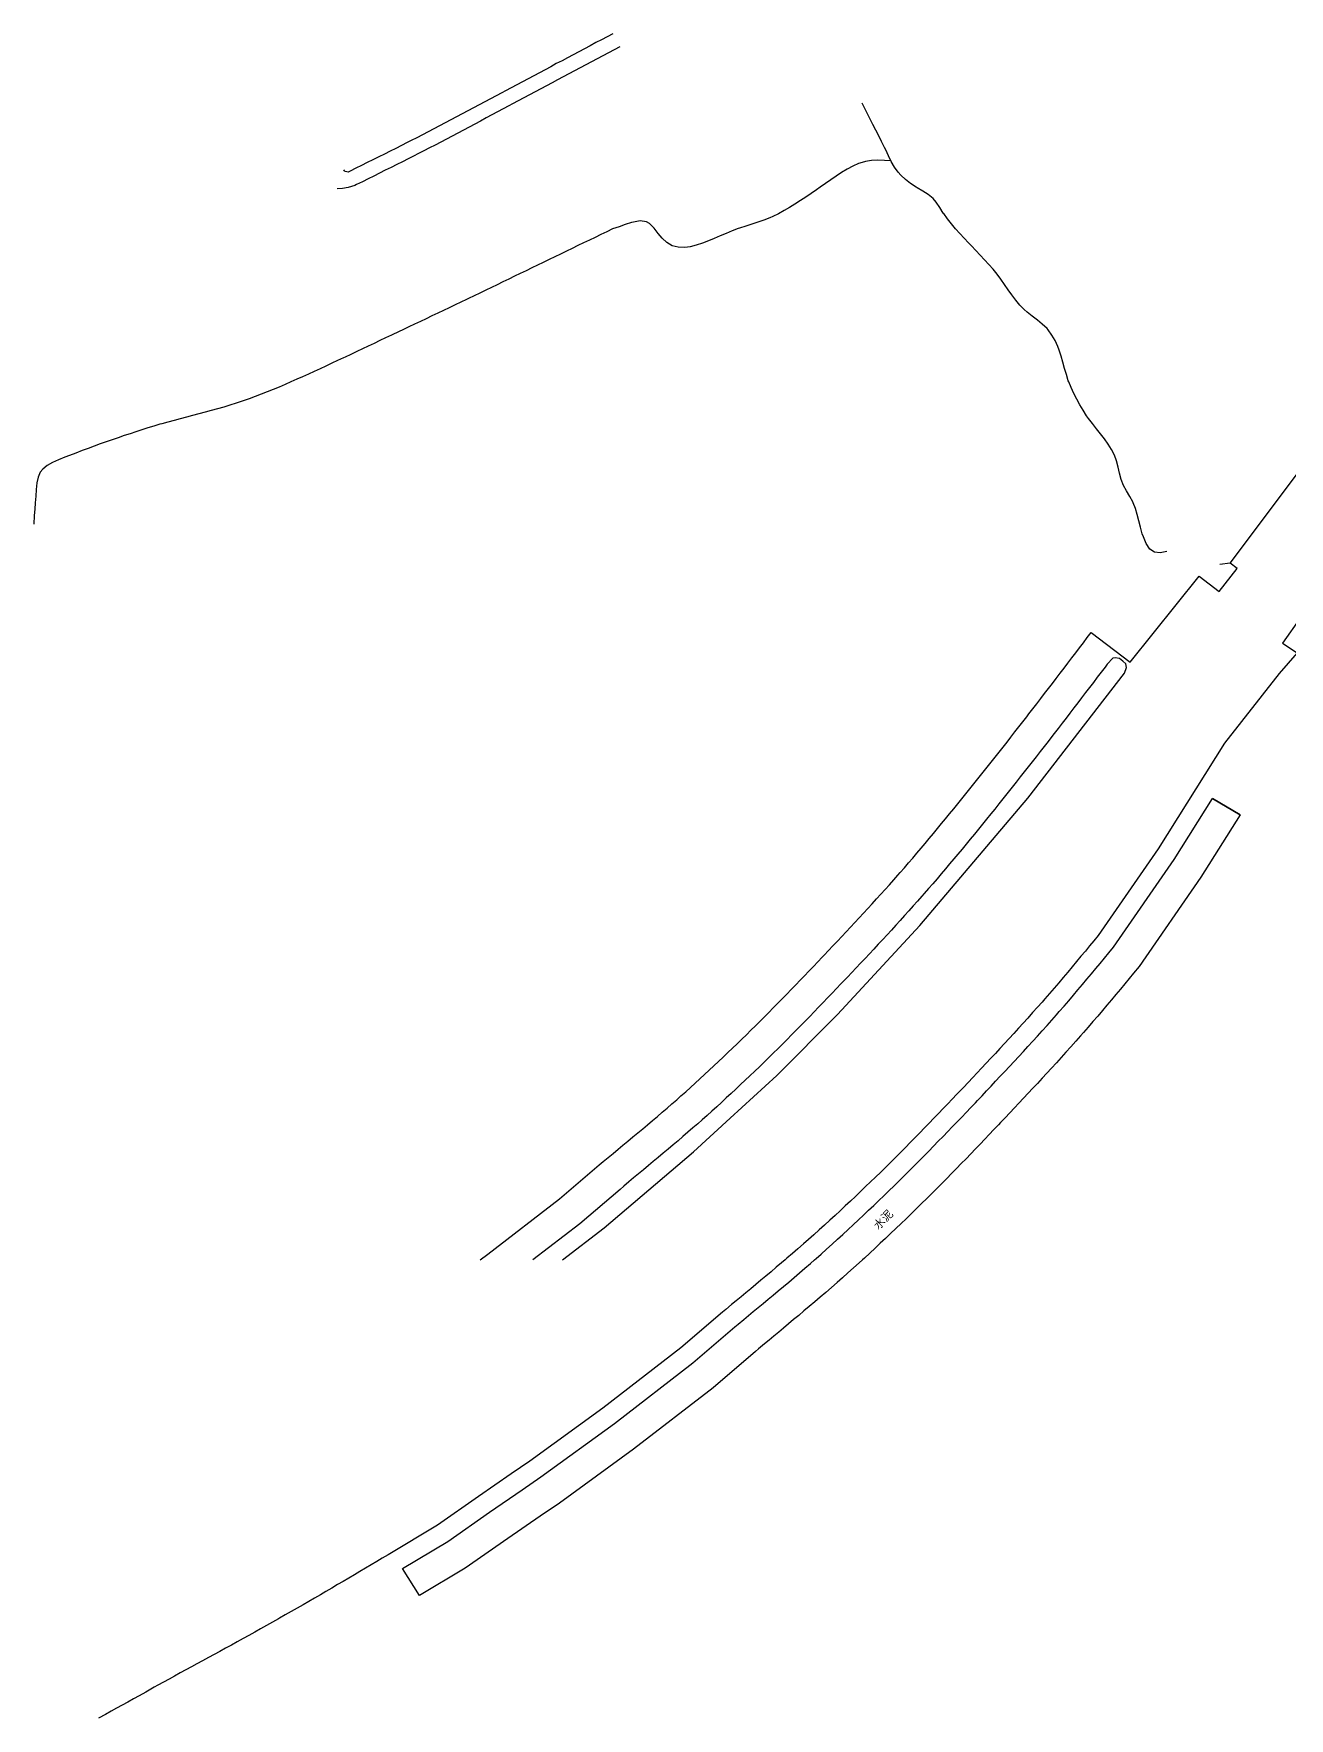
# Model space of a CAD drawing. Extents: x 563510 to 564800, y 3598549 to 3601000.
# Drawn here: x 563509.8 to 563705.9, y 3598678.4 to 3598941.5 of the extents above; entities that cross this region are included whole.
import ezdxf
from ezdxf.enums import TextEntityAlignment as Align

# ---------------------------------------------------------------- set-up
doc = ezdxf.new("R2010")
doc.units = 0
doc.layers.add('JT_JT', color=252, linetype='CONTINUOUS')
doc.styles.add('HZTXT', font='HZTXT')

msp = doc.modelspace()

# ---------------------------------------------------------------- linework, layer by layer
at = {"layer": 'JT_JT', "linetype": 'CONTINUOUS'}
msp.add_line((563696.64, 3598858.82), (563695.05, 3598858.6), dxfattribs=at)
at = {"layer": 'JT_JT'}
for points in [[(563601.33, 3598939.48), (563600.44, 3598939.01), (563599.56, 3598938.54), (563598.68, 3598938.08), (563597.79, 3598937.61), (563596.91, 3598937.14), (563596.03, 3598936.67), (563595.14, 3598936.2), (563594.26, 3598935.73), (563593.38, 3598935.27), (563592.49, 3598934.8), (563591.61, 3598934.33), (563590.73, 3598933.86), (563589.85, 3598933.39), (563588.96, 3598932.92), (563588.08, 3598932.45), (563587.2, 3598931.98), (563586.32, 3598931.51), (563585.43, 3598931.04), (563584.55, 3598930.57), (563583.97, 3598930.26), (563583.09, 3598929.79), (563582.2, 3598929.32), (563581.32, 3598928.85), (563580.44, 3598928.38), (563579.56, 3598927.9), (563578.67, 3598927.43), (563577.79, 3598926.96), (563576.91, 3598926.49), (563576.02, 3598926.02), (563575.13, 3598925.55), (563574.25, 3598925.08), (563573.36, 3598924.62), (563572.47, 3598924.15), (563571.58, 3598923.69), (563570.68, 3598923.22), (563569.79, 3598922.76), (563569.18, 3598922.45), (563568.28, 3598922), (563567.38, 3598921.54), (563566.49, 3598921.09), (563565.59, 3598920.65), (563564.69, 3598920.2), (563563.79, 3598919.75), (563562.9, 3598919.31), (563562, 3598918.86), (563561.11, 3598918.42), (563560.21, 3598917.98), (563559.95, 3598917.84), (563558.91, 3598917.53), (563558.01, 3598917.34), (563557.16, 3598917.32)], [(563600.24, 3598941.54), (563599.35, 3598941.07), (563598.47, 3598940.6), (563597.59, 3598940.14), (563596.7, 3598939.67), (563595.82, 3598939.2), (563594.94, 3598938.73), (563594.05, 3598938.26), (563593.17, 3598937.79), (563592.29, 3598937.32), (563591.4, 3598936.86), (563590.52, 3598936.39), (563589.64, 3598935.92), (563588.75, 3598935.45), (563587.87, 3598934.98), (563586.99, 3598934.51), (563586.1, 3598934.04), (563585.22, 3598933.57), (563584.34, 3598933.1), (563583.46, 3598932.63), (563582.87, 3598932.32), (563581.99, 3598931.85), (563581.11, 3598931.37), (563580.22, 3598930.9), (563579.34, 3598930.43), (563578.46, 3598929.96), (563577.58, 3598929.49), (563576.69, 3598929.02), (563575.81, 3598928.55), (563574.93, 3598928.08), (563574.05, 3598927.61), (563573.16, 3598927.15), (563572.28, 3598926.68), (563571.39, 3598926.22), (563570.5, 3598925.75), (563569.62, 3598925.29), (563568.73, 3598924.84), (563568.12, 3598924.53), (563567.23, 3598924.08), (563566.34, 3598923.62), (563565.44, 3598923.18), (563564.55, 3598922.73), (563563.65, 3598922.29), (563562.76, 3598921.84), (563561.86, 3598921.4), (563560.97, 3598920.95), (563560.07, 3598920.51), (563559.18, 3598920.06), (563558.91, 3598919.93), (563558.68, 3598919.95), (563558.44, 3598920.01), (563558.31, 3598920.11), (563558.19, 3598920.25)], [(563631.73, 3598750), (563631.98, 3598750.22), (563632.76, 3598750.91), (563633.62, 3598751.68), (563634.48, 3598752.45), (563635.32, 3598753.21), (563636.15, 3598753.97), (563636.97, 3598754.73), (563637.78, 3598755.48), (563638.59, 3598756.24), (563639.39, 3598756.99), (563640.18, 3598757.74), (563640.98, 3598758.5), (563641.79, 3598759.27), (563642.57, 3598760.02), (563643.36, 3598760.78), (563644.16, 3598761.57), (563644.95, 3598762.34), (563645.75, 3598763.13), (563646.51, 3598763.89), (563647.29, 3598764.67), (563648.07, 3598765.45), (563648.83, 3598766.22), (563649.58, 3598766.99), (563650.32, 3598767.75), (563651.07, 3598768.52), (563651.81, 3598769.28), (563652.54, 3598770.03), (563653.26, 3598770.79), (563654, 3598771.56), (563654.73, 3598772.31), (563655.42, 3598773.04), (563656.14, 3598773.79), (563656.86, 3598774.55), (563657.17, 3598774.88), (563657.9, 3598775.65), (563658.62, 3598776.41), (563659.32, 3598777.15), (563660.02, 3598777.9), (563660.75, 3598778.68), (563661.47, 3598779.44), (563662.19, 3598780.22), (563662.9, 3598780.98), (563663.63, 3598781.77), (563664.36, 3598782.56), (563665.08, 3598783.34), (563665.82, 3598784.15), (563666.55, 3598784.96), (563667.29, 3598785.77), (563668.05, 3598786.62), (563668.81, 3598787.47), (563669.54, 3598788.3), (563669.97, 3598788.79), (563670.72, 3598789.65), (563671.44, 3598790.49), (563672.17, 3598791.34), (563672.89, 3598792.18), (563673.59, 3598793.01), (563674.29, 3598793.85), (563674.99, 3598794.68), (563675.67, 3598795.5), (563676.35, 3598796.32), (563677.03, 3598797.14), (563677.69, 3598797.94), (563678.44, 3598798.86), (563687.89, 3598812.55), (563693.89, 3598822.07)], [(563698.2, 3598819.53), (563693.89, 3598822.07), (563698.2, 3598819.53), (563698.2, 3598819.53), (563692.07, 3598809.8), (563682.44, 3598795.85), (563681.55, 3598794.77), (563680.88, 3598793.96), (563680.2, 3598793.13), (563679.51, 3598792.3), (563678.82, 3598791.47), (563678.12, 3598790.63), (563677.41, 3598789.78), (563676.7, 3598788.95), (563675.97, 3598788.09), (563675.23, 3598787.23), (563674.49, 3598786.37), (563673.73, 3598785.5), (563673.29, 3598784.99), (563672.55, 3598784.15), (563671.78, 3598783.29), (563671, 3598782.42), (563670.26, 3598781.6), (563669.51, 3598780.78), (563668.77, 3598779.96), (563668.04, 3598779.18), (563667.3, 3598778.37), (563666.56, 3598777.57), (563665.85, 3598776.81), (563665.13, 3598776.03), (563664.4, 3598775.26), (563663.67, 3598774.47), (563662.96, 3598773.73), (563662.25, 3598772.98), (563661.53, 3598772.21), (563660.8, 3598771.44), (563660.48, 3598771.1), (563659.76, 3598770.34), (563659.04, 3598769.59), (563658.34, 3598768.86), (563657.61, 3598768.1), (563656.86, 3598767.32), (563656.13, 3598766.56), (563655.4, 3598765.8), (563654.66, 3598765.04), (563653.9, 3598764.26), (563653.15, 3598763.49), (563652.39, 3598762.72), (563651.62, 3598761.94), (563650.83, 3598761.14), (563650.04, 3598760.35), (563649.27, 3598759.58), (563648.46, 3598758.78), (563647.66, 3598758), (563646.84, 3598757.19), (563646.04, 3598756.43), (563645.26, 3598755.67), (563644.44, 3598754.88), (563643.62, 3598754.11), (563642.82, 3598753.35), (563642.01, 3598752.59), (563641.19, 3598751.82), (563640.37, 3598751.06), (563639.53, 3598750.29), (563639.22, 3598750)], [(563639.22, 3598750), (563638.69, 3598749.52), (563637.83, 3598748.74), (563636.95, 3598747.95), (563636.08, 3598747.17), (563635.28, 3598746.46), (563634.38, 3598745.68), (563633.5, 3598744.92), (563632.62, 3598744.16), (563631.77, 3598743.44), (563630.92, 3598742.72), (563630.08, 3598742.02), (563629.27, 3598741.33), (563628.47, 3598740.67), (563627.68, 3598740.01), (563626.89, 3598739.35), (563626.14, 3598738.72), (563625.37, 3598738.09), (563624.64, 3598737.47), (563623.92, 3598736.87), (563622.98, 3598736.09), (563622.51, 3598735.7), (563615.9, 3598730.03), (563603.46, 3598720.45), (563591.88, 3598712.01), (563588.9, 3598709.98), (563583.82, 3598706.47), (563577.17, 3598701.83), (563570.04, 3598697.56), (563567.39, 3598701.8), (563574.45, 3598706.03), (563580.97, 3598710.58), (563586.07, 3598714.1), (563589, 3598716.1), (563600.47, 3598724.46), (563612.75, 3598733.91), (563619.29, 3598739.53), (563619.79, 3598739.94), (563620.71, 3598740.71), (563621.43, 3598741.31), (563622.17, 3598741.93), (563622.94, 3598742.57), (563623.69, 3598743.2), (563624.48, 3598743.85), (563625.26, 3598744.5), (563626.06, 3598745.17), (563626.87, 3598745.85), (563627.7, 3598746.54), (563628.53, 3598747.25), (563629.37, 3598747.97), (563630.24, 3598748.71), (563631.1, 3598749.45), (563631.73, 3598750)]]:
    msp.add_lwpolyline(points, dxfattribs=at)
at = {"layer": 'JT_JT', "linetype": 'CONTINUOUS'}
for points in [[(563686.77, 3598860.65), (563685.71, 3598860.45), (563684.84, 3598860.53), (563684.09, 3598861.03), (563683.53, 3598861.89), (563683.1, 3598862.93), (563682.94, 3598863.44), (563682.64, 3598864.48), (563682.4, 3598865.46), (563682.16, 3598866.42), (563681.88, 3598867.35), (563681.53, 3598868.25), (563681.46, 3598868.4), (563680.98, 3598869.27), (563680.46, 3598870.13), (563680.02, 3598870.96), (563679.66, 3598871.9), (563679.39, 3598872.87), (563679.16, 3598873.85), (563678.9, 3598874.81), (563678.58, 3598875.71), (563678.14, 3598876.59), (563677.61, 3598877.43), (563677.02, 3598878.24), (563676.41, 3598879.04), (563675.78, 3598879.83), (563675.16, 3598880.63), (563674.55, 3598881.43), (563674.24, 3598881.87), (563673.69, 3598882.72), (563673.18, 3598883.58), (563672.69, 3598884.46), (563672.24, 3598885.35), (563671.81, 3598886.26), (563671.44, 3598887.18), (563671.38, 3598887.34), (563671.07, 3598888.28), (563670.79, 3598889.24), (563670.53, 3598890.21), (563670.26, 3598891.17), (563669.95, 3598892.13), (563669.74, 3598892.68), (563669.33, 3598893.59), (563668.83, 3598894.47), (563668.24, 3598895.28), (563668.05, 3598895.51), (563667.32, 3598896.19), (563666.54, 3598896.81), (563665.73, 3598897.42), (563664.94, 3598898.03), (563664.47, 3598898.44), (563663.79, 3598899.15), (563663.16, 3598899.92), (563662.56, 3598900.73), (563661.99, 3598901.55), (563661.41, 3598902.38), (563660.83, 3598903.2), (563660.26, 3598903.96), (563659.62, 3598904.74), (563658.97, 3598905.49), (563658.29, 3598906.23), (563657.61, 3598906.96), (563656.92, 3598907.68), (563656.23, 3598908.41), (563655.8, 3598908.86), (563655.12, 3598909.59), (563654.44, 3598910.33), (563653.78, 3598911.07), (563653.13, 3598911.83), (563652.51, 3598912.62), (563651.92, 3598913.43), (563651.85, 3598913.52), (563651.31, 3598914.37), (563650.74, 3598915.21), (563650.25, 3598915.79), (563649.49, 3598916.41), (563648.64, 3598916.95), (563647.77, 3598917.47), (563647.59, 3598917.58), (563646.74, 3598918.14), (563645.94, 3598918.75), (563645.21, 3598919.43), (563644.79, 3598919.89), (563644.22, 3598920.7), (563643.73, 3598921.57), (563643.28, 3598922.47), (563642.85, 3598923.39), (563642.66, 3598923.78), (563642.22, 3598924.69), (563641.77, 3598925.58), (563641.32, 3598926.47), (563640.86, 3598927.36), (563639.18, 3598930.67)], [(563643.67, 3598921.69), (563642.67, 3598921.73), (563641.65, 3598921.76), (563640.65, 3598921.72), (563639.68, 3598921.58), (563639.52, 3598921.54), (563638.59, 3598921.27), (563637.7, 3598920.87), (563636.82, 3598920.39), (563635.97, 3598919.86), (563635.12, 3598919.3), (563634.28, 3598918.72), (563633.44, 3598918.14), (563632.6, 3598917.55), (563632.04, 3598917.15), (563631.2, 3598916.58), (563630.36, 3598916.02), (563629.52, 3598915.47), (563628.67, 3598914.93), (563627.82, 3598914.41), (563626.97, 3598913.9), (563626.1, 3598913.42), (563625.21, 3598912.97), (563624.76, 3598912.77), (563623.84, 3598912.41), (563622.89, 3598912.1), (563621.94, 3598911.8), (563620.98, 3598911.5), (563620.03, 3598911.18), (563619.81, 3598911.1), (563618.87, 3598910.74), (563617.94, 3598910.35), (563617.01, 3598909.95), (563616.08, 3598909.55), (563615.16, 3598909.17), (563614.22, 3598908.81), (563613.27, 3598908.5), (563612.3, 3598908.27), (563611.45, 3598908.16), (563610.44, 3598908.19), (563609.52, 3598908.41), (563608.68, 3598908.9), (563607.94, 3598909.58), (563607.31, 3598910.32), (563606.66, 3598911.16), (563605.96, 3598911.88), (563605.47, 3598912.17), (563604.52, 3598912.29), (563603.48, 3598912.12), (563603.14, 3598912.04), (563602.17, 3598911.72), (563601.24, 3598911.38), (563600.18, 3598911.04), (563600.18, 3598911.04)], [(563600.18, 3598911.04), (563599.28, 3598910.6), (563598.38, 3598910.17), (563597.48, 3598909.73), (563596.58, 3598909.3), (563595.67, 3598908.86), (563594.77, 3598908.43), (563593.87, 3598907.99), (563592.97, 3598907.55), (563592.07, 3598907.12), (563591.17, 3598906.68), (563590.27, 3598906.25), (563589.37, 3598905.81), (563588.47, 3598905.38), (563587.57, 3598904.94), (563586.67, 3598904.51), (563585.77, 3598904.07), (563584.87, 3598903.64), (563583.97, 3598903.2), (563583.07, 3598902.77), (563582.17, 3598902.33), (563581.27, 3598901.9), (563580.37, 3598901.47), (563579.47, 3598901.03), (563578.56, 3598900.6), (563577.66, 3598900.17), (563577.38, 3598900.03), (563576.48, 3598899.6), (563575.58, 3598899.17), (563574.68, 3598898.74), (563573.77, 3598898.31), (563572.87, 3598897.88), (563571.97, 3598897.45), (563571.07, 3598897.02), (563570.16, 3598896.59), (563569.26, 3598896.16), (563568.36, 3598895.73), (563567.45, 3598895.3), (563566.83, 3598895), (563565.65, 3598894.44), (563564.74, 3598894.01), (563563.84, 3598893.59), (563562.93, 3598893.16), (563562.03, 3598892.73), (563561.12, 3598892.3), (563560.22, 3598891.88), (563559.31, 3598891.45), (563558.41, 3598891.03), (563558.14, 3598890.9), (563557.23, 3598890.48), (563556.33, 3598890.06), (563555.42, 3598889.63), (563554.51, 3598889.21), (563553.6, 3598888.79), (563552.69, 3598888.38), (563551.77, 3598887.96), (563550.86, 3598887.56), (563549.94, 3598887.15), (563549.02, 3598886.75), (563548.1, 3598886.35), (563547.18, 3598885.97), (563546.25, 3598885.59), (563545.31, 3598885.22), (563544.38, 3598884.85), (563543.43, 3598884.51), (563542.48, 3598884.17), (563542.33, 3598884.12), (563541.37, 3598883.81), (563540.41, 3598883.51), (563539.44, 3598883.22), (563538.48, 3598882.95), (563537.51, 3598882.68), (563536.53, 3598882.42), (563535.56, 3598882.16), (563534.59, 3598881.9), (563533.62, 3598881.65), (563532.66, 3598881.39), (563531.7, 3598881.14), (563530.74, 3598880.88), (563529.79, 3598880.61), (563529.47, 3598880.52), (563528.53, 3598880.24), (563527.59, 3598879.95), (563526.66, 3598879.66), (563525.73, 3598879.36), (563524.81, 3598879.06), (563523.88, 3598878.75), (563522.95, 3598878.43), (563522.02, 3598878.11), (563521.09, 3598877.78), (563520.16, 3598877.45), (563519.21, 3598877.11), (563518.27, 3598876.76), (563517.31, 3598876.41), (563516.34, 3598876.04), (563515.36, 3598875.67), (563514.62, 3598875.38), (563513.62, 3598874.99), (563512.68, 3598874.56), (563511.85, 3598874.07), (563511.17, 3598873.51), (563510.79, 3598873.03), (563510.45, 3598872.27), (563510.25, 3598871.36), (563510.14, 3598870.35), (563510.08, 3598869.31), (563510.08, 3598869.28), (563510.01, 3598868.25), (563509.94, 3598867.25), (563509.86, 3598866.27), (563509.76, 3598864.91)], [(563696.64, 3598858.82), (563718.92, 3598888.46)], [(563579.49, 3598750), (563580.68, 3598750.87), (563591.92, 3598759.52), (563598.09, 3598764.82), (563598.09, 3598764.82), (563598.74, 3598765.35), (563599.51, 3598766), (563600.28, 3598766.64), (563601.05, 3598767.28), (563601.81, 3598767.92), (563602.58, 3598768.56), (563603.35, 3598769.2), (563604.12, 3598769.84), (563604.89, 3598770.48), (563605.65, 3598771.12), (563606.42, 3598771.77), (563607.18, 3598772.41), (563607.94, 3598773.06), (563608.7, 3598773.71), (563609.46, 3598774.37), (563610.21, 3598775.02), (563610.86, 3598775.6), (563611.61, 3598776.26), (563612.35, 3598776.93), (563613.09, 3598777.6), (563613.83, 3598778.28), (563614.56, 3598778.96), (563615.3, 3598779.64), (563616.03, 3598780.32), (563616.76, 3598781), (563617.48, 3598781.69), (563618.21, 3598782.38), (563618.93, 3598783.07), (563619.65, 3598783.77), (563620.37, 3598784.46), (563621.09, 3598785.16), (563621.8, 3598785.86), (563622.51, 3598786.56), (563623.19, 3598787.24), (563623.9, 3598787.95), (563624.6, 3598788.66), (563625.3, 3598789.37), (563626, 3598790.08), (563626.7, 3598790.8), (563627.4, 3598791.51), (563628.1, 3598792.23), (563628.79, 3598792.95), (563629.49, 3598793.67), (563630.18, 3598794.39), (563630.87, 3598795.11), (563631.56, 3598795.84), (563632.25, 3598796.56), (563632.94, 3598797.29), (563633.24, 3598797.6), (563633.93, 3598798.33), (563634.62, 3598799.06), (563635.3, 3598799.78), (563635.99, 3598800.51), (563636.67, 3598801.24), (563637.36, 3598801.97), (563638.04, 3598802.7), (563638.72, 3598803.44), (563639.4, 3598804.17), (563640.08, 3598804.9), (563640.75, 3598805.64), (563641.43, 3598806.38), (563642.1, 3598807.12), (563642.77, 3598807.86), (563643.44, 3598808.6), (563644.1, 3598809.35), (563644.77, 3598810.1), (563645.12, 3598810.5), (563645.77, 3598811.26), (563646.43, 3598812.01), (563647.08, 3598812.77), (563647.72, 3598813.53), (563648.37, 3598814.3), (563649.02, 3598815.06), (563649.66, 3598815.83), (563650.3, 3598816.6), (563650.94, 3598817.37), (563651.57, 3598818.14), (563652.21, 3598818.91), (563652.84, 3598819.68), (563653.48, 3598820.46), (563654.11, 3598821.23), (563654.74, 3598822.01), (563655.37, 3598822.79), (563656, 3598823.56), (563656.63, 3598824.34), (563656.84, 3598824.61), (563657.47, 3598825.39), (563658.09, 3598826.17), (563658.71, 3598826.96), (563659.33, 3598827.74), (563659.95, 3598828.53), (563660.57, 3598829.31), (563661.19, 3598830.1), (563661.81, 3598830.88), (563662.42, 3598831.67), (563663.04, 3598832.46), (563663.65, 3598833.25), (563664.27, 3598834.04), (563664.88, 3598834.83), (563665.23, 3598835.29), (563665.85, 3598836.08), (563666.46, 3598836.87), (563667.07, 3598837.67), (563667.68, 3598838.46), (563668.28, 3598839.25), (563668.89, 3598840.05), (563669.5, 3598840.84), (563670.1, 3598841.64), (563670.71, 3598842.43), (563671.32, 3598843.23), (563671.92, 3598844.02), (563672.53, 3598844.82), (563673.13, 3598845.61), (563673.74, 3598846.41), (563674.34, 3598847.21), (563674.95, 3598848), (563674.95, 3598848), (563681.02, 3598843.38), (563691.81, 3598856.81), (563694.92, 3598854.4), (563697.74, 3598858.02), (563696.64, 3598858.82)], [(563707.7, 3598850.42), (563704.86, 3598846.32), (563707.12, 3598844.82), (563704.34, 3598841.58), (563695.79, 3598830.69), (563685.39, 3598814.2), (563676.05, 3598800.67), (563675.38, 3598799.85), (563674.71, 3598799.05), (563674.04, 3598798.23), (563673.36, 3598797.42), (563672.68, 3598796.6), (563671.99, 3598795.77), (563671.29, 3598794.94), (563670.6, 3598794.12), (563669.89, 3598793.29), (563669.17, 3598792.45), (563668.45, 3598791.61), (563667.71, 3598790.76), (563667.28, 3598790.28), (563666.56, 3598789.46), (563665.81, 3598788.62), (563665.06, 3598787.78), (563664.33, 3598786.97), (563663.6, 3598786.17), (563662.87, 3598785.37), (563662.16, 3598784.59), (563661.43, 3598783.8), (563660.7, 3598783.02), (563660, 3598782.26), (563659.28, 3598781.49), (563658.56, 3598780.73), (563657.84, 3598779.95), (563657.14, 3598779.21), (563656.44, 3598778.47), (563655.72, 3598777.71), (563655, 3598776.94), (563654.68, 3598776.62), (563653.97, 3598775.86), (563653.25, 3598775.11), (563652.56, 3598774.39), (563651.84, 3598773.63), (563651.1, 3598772.87), (563650.38, 3598772.12), (563649.65, 3598771.37), (563648.92, 3598770.61), (563648.18, 3598769.85), (563647.43, 3598769.09), (563646.69, 3598768.33), (563645.93, 3598767.56), (563645.16, 3598766.79), (563644.39, 3598766.01), (563643.64, 3598765.26), (563642.85, 3598764.48), (563642.07, 3598763.71), (563641.27, 3598762.94), (563640.49, 3598762.18), (563639.71, 3598761.44), (563638.91, 3598760.67), (563638.12, 3598759.92), (563637.33, 3598759.17), (563636.54, 3598758.43), (563635.74, 3598757.68), (563634.94, 3598756.93), (563634.12, 3598756.18), (563633.3, 3598755.43), (563632.46, 3598754.67), (563631.62, 3598753.91), (563630.77, 3598753.16), (563630, 3598752.48), (563629.13, 3598751.72), (563628.28, 3598750.98), (563627.43, 3598750.25), (563627.13, 3598750)], [(563592.38, 3598750), (563598.87, 3598755.01), (563612.84, 3598766.87), (563612.84, 3598766.87), (563618.57, 3598772.13), (563625.87, 3598778.79), (563635.31, 3598788.34), (563648.21, 3598802.23), (563665.05, 3598822.14), (563680.14, 3598841.67), (563680.14, 3598841.67), (563680.49, 3598842.52), (563680.36, 3598843.1), (563679.92, 3598843.52), (563679.36, 3598843.94), (563678.71, 3598844.05), (563678.31, 3598843.97), (563677.47, 3598843.07), (563677.47, 3598843.07), (563677.11, 3598842.59), (563676.5, 3598841.79), (563675.9, 3598841), (563675.29, 3598840.2), (563674.68, 3598839.4), (563674.07, 3598838.61), (563673.46, 3598837.81), (563672.86, 3598837.01), (563672.25, 3598836.22), (563671.64, 3598835.42), (563671.03, 3598834.62), (563670.41, 3598833.83), (563669.8, 3598833.03), (563669.18, 3598832.23), (563668.83, 3598831.78), (563668.21, 3598830.98), (563667.59, 3598830.18), (563666.98, 3598829.39), (563666.36, 3598828.6), (563665.74, 3598827.81), (563665.12, 3598827.01), (563664.49, 3598826.22), (563663.87, 3598825.43), (563663.25, 3598824.64), (563662.62, 3598823.85), (563661.99, 3598823.06), (563661.37, 3598822.28), (563660.73, 3598821.49), (563660.52, 3598821.22), (563659.89, 3598820.43), (563659.25, 3598819.65), (563658.62, 3598818.86), (563657.98, 3598818.08), (563657.34, 3598817.3), (563656.7, 3598816.52), (563656.06, 3598815.74), (563655.42, 3598814.96), (563654.78, 3598814.18), (563654.14, 3598813.4), (563653.49, 3598812.63), (563652.84, 3598811.85), (563652.19, 3598811.08), (563651.53, 3598810.3), (563650.87, 3598809.53), (563650.21, 3598808.76), (563649.55, 3598807.99), (563648.88, 3598807.22), (563648.52, 3598806.81), (563647.84, 3598806.04), (563647.16, 3598805.28), (563646.48, 3598804.52), (563645.8, 3598803.77), (563645.12, 3598803.02), (563644.43, 3598802.27), (563643.75, 3598801.52), (563643.06, 3598800.78), (563642.38, 3598800.04), (563641.69, 3598799.3), (563641, 3598798.56), (563640.32, 3598797.83), (563639.63, 3598797.09), (563638.94, 3598796.36), (563638.25, 3598795.63), (563637.56, 3598794.9), (563636.86, 3598794.17), (563636.56, 3598793.85), (563635.87, 3598793.12), (563635.17, 3598792.39), (563634.48, 3598791.66), (563633.78, 3598790.94), (563633.08, 3598790.21), (563632.38, 3598789.48), (563631.68, 3598788.76), (563630.98, 3598788.04), (563630.28, 3598787.31), (563629.57, 3598786.59), (563628.86, 3598785.87), (563628.15, 3598785.15), (563627.44, 3598784.42), (563626.72, 3598783.71), (563626.03, 3598783.02), (563625.3, 3598782.3), (563624.58, 3598781.59), (563623.85, 3598780.88), (563623.12, 3598780.17), (563622.39, 3598779.47), (563621.65, 3598778.77), (563620.92, 3598778.07), (563620.18, 3598777.37), (563619.44, 3598776.68), (563618.7, 3598775.98), (563617.95, 3598775.29), (563617.21, 3598774.6), (563616.45, 3598773.91), (563615.7, 3598773.23), (563614.94, 3598772.54), (563614.17, 3598771.86), (563613.51, 3598771.27), (563612.73, 3598770.6), (563611.96, 3598769.93), (563611.18, 3598769.27), (563610.41, 3598768.61), (563609.64, 3598767.95), (563608.86, 3598767.3), (563608.09, 3598766.65), (563607.32, 3598766.01), (563606.55, 3598765.36), (563605.78, 3598764.72), (563605.01, 3598764.08), (563604.24, 3598763.44), (563603.48, 3598762.81), (563602.71, 3598762.17), (563601.95, 3598761.53), (563601.37, 3598760.97), (563601.37, 3598760.97), (563601.37, 3598760.97), (563601.37, 3598760.97), (563595.05, 3598755.64), (563587.72, 3598750)], [(563627.13, 3598750), (563626.59, 3598749.54), (563625.76, 3598748.84), (563624.94, 3598748.15), (563624.13, 3598747.47), (563623.34, 3598746.81), (563622.56, 3598746.15), (563621.77, 3598745.5), (563621.02, 3598744.87), (563620.25, 3598744.23), (563619.51, 3598743.61), (563618.78, 3598743.01), (563617.88, 3598742.25), (563617.37, 3598741.83), (563610.85, 3598736.24), (563598.67, 3598726.86), (563587.27, 3598718.55), (563584.37, 3598716.58), (563579.26, 3598713.04), (563572.82, 3598708.55), (563565.12, 3598703.94), (563564.18, 3598703.38), (563563.34, 3598702.88), (563562.48, 3598702.37), (563561.6, 3598701.85), (563560.72, 3598701.33), (563559.86, 3598700.82), (563558.98, 3598700.3), (563558.1, 3598699.78), (563557.22, 3598699.27), (563556.33, 3598698.74), (563555.42, 3598698.21), (563554.54, 3598697.69), (563553.65, 3598697.18), (563552.74, 3598696.65), (563551.83, 3598696.12), (563550.92, 3598695.6), (563549.99, 3598695.06), (563549.05, 3598694.53), (563548.15, 3598694.02), (563548, 3598693.93), (563547.07, 3598693.41), (563546.13, 3598692.87), (563545.21, 3598692.36), (563544.29, 3598691.85), (563543.36, 3598691.33), (563542.47, 3598690.84), (563541.55, 3598690.33), (563540.64, 3598689.83), (563539.74, 3598689.34), (563538.84, 3598688.84), (563537.95, 3598688.36), (563537.05, 3598687.87), (563536.15, 3598687.37), (563535.27, 3598686.9), (563534.41, 3598686.42), (563533.52, 3598685.94), (563532.66, 3598685.47), (563531.76, 3598684.98), (563530.91, 3598684.52), (563530.05, 3598684.05), (563529.17, 3598683.57), (563528.57, 3598683.24), (563527.26, 3598682.49), (563526.22, 3598681.9), (563525.35, 3598681.42), (563524.46, 3598680.93), (563523.59, 3598680.44), (563522.72, 3598679.96), (563521.86, 3598679.48), (563520.97, 3598678.98), (563519.9, 3598678.39)]]:
    msp.add_lwpolyline(points, dxfattribs=at)

# ---------------------------------------------------------------- texts
at = {"layer": 'JT_JT', "linetype": 'CONTINUOUS', "style": 'HZTXT'}
msp.add_text('水泥', height=1.25, rotation=45.7038, dxfattribs=at).set_placement((563642.44, 3598756.32), align=Align.MIDDLE)

doc.saveas('drawing.dxf')
